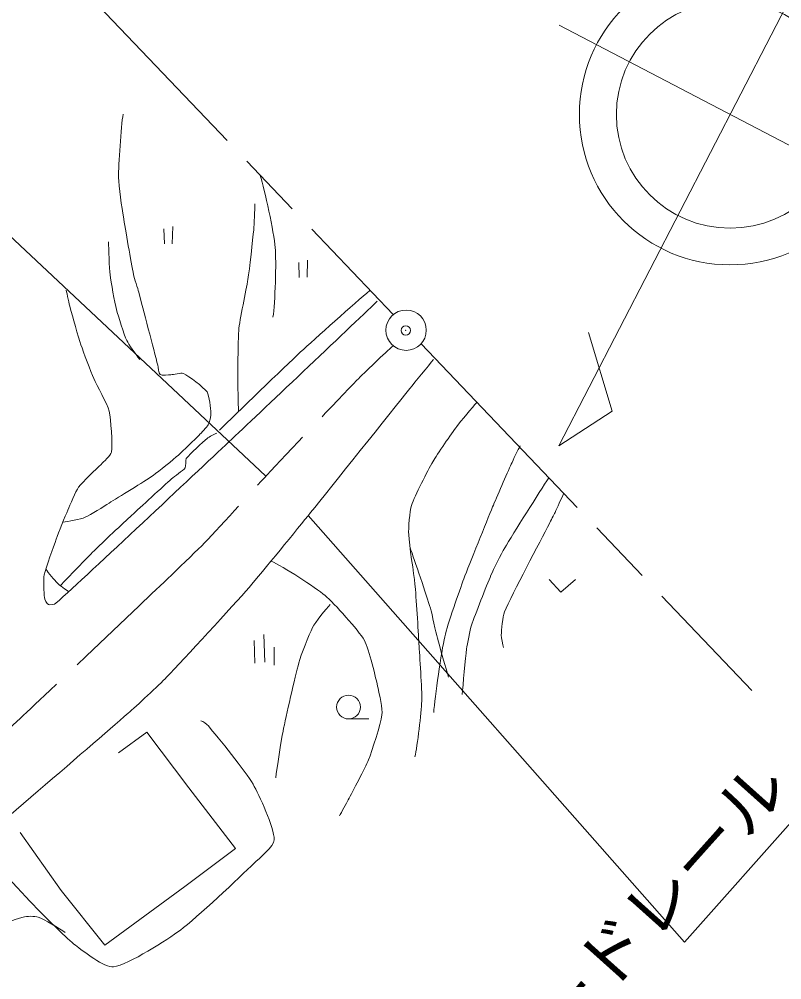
# Model space of a CAD drawing. Units: millimetres on the paper, with parts at other scales. Extents: x 40 to 680, y 20 to 380.
# Drawn here: x 217.3 to 257.8, y 289.8 to 340.8 of the extents above; entities that cross this region are included whole.
import ezdxf
from ezdxf.enums import TextEntityAlignment as Align

# ---------------------------------------------------------------- set-up
doc = ezdxf.new("R2010")
doc.units = ezdxf.units.MM
doc.header["$PDMODE"] = 32
doc.header["$PDSIZE"] = 0.5
doc.linetypes.add('CHAIN', pattern=[18.5, 12, -1.5, 3.5, -1.5])
for name, color, linetype, lineweight in [('M-BGD', 7, 'Continuous', 13), ('M-BMK', 2, 'CHAIN', 13), ('M-BMK-SRVR', 3, 'Continuous', 13), ('M-STR-HTXT', 7, 'Continuous', 13)]:
    doc.layers.add(name, color=color, linetype=linetype, lineweight=lineweight)
doc.styles.add('ＭＳ ゴシック', font='')
doc.styles.get('ＭＳ ゴシック').set_extended_font_data('MS Gothic')

msp = doc.modelspace()

# ---------------------------------------------------------------- linework, layer by layer
at = {"layer": 'M-BGD'}
for p, q in [((225.48, 329.814), (225.453, 328.904)), ((225.012, 329.691), (225.039, 328.891)), ((232.16, 327.911), (232.188, 327.11)), ((232.628, 328.033), (232.601, 327.124)), ((230.319, 308.168), (230.359, 306.692)), ((229.8, 307.849), (229.84, 306.652)), ((230.864, 307.503), (230.851, 306.546)), ((234.802, 303.687), (235.879, 303.693))]:
    msp.add_line(p, q, dxfattribs=at)
for points in [[(245.434, 311.092), (246.061, 310.418), (246.84, 311.092)], [(217.393, 297.665), (219.563, 294.579), (221.873, 291.68), (226.13, 294.792), (228.811, 296.803), (226.335, 300.023), (224.101, 302.983), (222.612, 301.885)]]:
    msp.add_lwpolyline(points, dxfattribs=at)
for centre, radius in [((237.854, 324.314), 1.07), ((234.802, 304.318), 0.631)]:
    msp.add_circle(centre, radius, dxfattribs=at)
for points, knots in [([(222.845, 335.777), (222.748, 335.109), (222.605, 333.087), (222.607, 332.412), (222.609, 331.993), (222.799, 330.748), (222.863, 330.335), (222.958, 329.719), (223.28, 327.877), (223.404, 327.267), (223.444, 327.075), (223.629, 326.516), (223.68, 326.327), (223.886, 325.555), (224.486, 323.234), (224.687, 322.461), (224.713, 322.361), (224.731, 322.022), (224.814, 321.961), (224.905, 321.894), (225.267, 321.943), (225.38, 321.948), (225.513, 321.954), (225.924, 322.072), (226.045, 322.015), (226.332, 321.878), (227.117, 321.297), (227.299, 321.036), (227.429, 320.849), (227.499, 320.143), (227.507, 319.916), (227.512, 319.789), (227.426, 319.409), (227.366, 319.297)], [0, 0, 0, 0, 1, 1, 1, 2, 2, 2, 3, 3, 3, 4, 4, 4, 5, 5, 5, 6, 6, 6, 7, 7, 7, 8, 8, 8, 9, 9, 9, 10, 10, 10, 11, 11, 11, 11]), ([(230.117, 332.522), (230.363, 331.783), (230.844, 329.483), (230.914, 328.706), (230.981, 327.969), (230.909, 325.74), (230.795, 325.01)], [0, 0, 0, 0, 1, 1, 1, 2, 2, 2, 2]), ([(228.976, 320.005), (228.918, 320.861), (228.922, 323.442), (228.982, 324.299), (229.021, 324.847), (229.388, 326.461), (229.469, 327.005), (229.546, 327.531), (229.724, 329.116), (229.773, 329.645), (229.798, 329.918), (229.838, 330.739), (229.839, 331.013)], [0, 0, 0, 0, 1, 1, 1, 2, 2, 2, 3, 3, 3, 4, 4, 4, 4]), ([(223.731, 322.763), (223.48, 323.072), (223.149, 323.559), (223.045, 323.765), (222.891, 324.075), (222.583, 325.072), (222.498, 325.407), (222.406, 325.772), (222.203, 326.884), (222.159, 327.258), (222.119, 327.605), (222.072, 328.654), (222.081, 329.004)], [0, 0, 0, 0, 1, 1, 1, 2, 2, 2, 3, 3, 3, 4, 4, 4, 4]), ([(236.328, 325.854), (234.761, 324.355), (230.041, 319.877), (228.462, 318.391), (226.633, 316.671), (221.15, 311.504), (219.285, 309.823), (219.225, 309.768), (218.959, 309.72), (218.886, 309.756), (218.81, 309.795), (218.689, 310.044), (218.677, 310.129), (218.644, 310.367), (218.62, 311.095), (218.668, 311.33), (218.747, 311.722), (219.166, 312.849), (219.303, 313.224), (219.417, 313.537), (219.788, 314.466), (219.92, 314.772), (220.026, 315.019), (220.332, 315.771), (220.49, 315.988), (220.689, 316.262), (221.445, 316.947), (221.677, 317.194), (221.793, 317.318), (222.203, 317.672), (222.228, 317.84), (222.293, 318.273), (222.206, 319.599), (222.104, 320.025), (222.016, 320.396), (221.446, 321.402), (221.297, 321.753), (221.148, 322.105), (220.735, 323.176), (220.613, 323.539), (220.484, 323.925), (220.149, 325.102), (220.043, 325.495), (219.993, 325.683), (219.868, 326.253), (219.835, 326.445)], [0, 0, 0, 0, 1, 1, 1, 2, 2, 2, 3, 3, 3, 4, 4, 4, 5, 5, 5, 6, 6, 6, 7, 7, 7, 8, 8, 8, 9, 9, 9, 10, 10, 10, 11, 11, 11, 12, 12, 12, 13, 13, 13, 14, 14, 14, 15, 15, 15, 15]), ([(227.961, 319.007), (228.806, 319.853), (231.386, 322.344), (232.261, 323.158), (232.98, 323.826), (235.181, 325.781), (235.929, 326.416)], [0, 0, 0, 0, 1, 1, 1, 2, 2, 2, 2]), ([(185.293, 257.41), (185.166, 258.046), (184.767, 259.949), (184.628, 260.583), (184.458, 261.363), (183.857, 263.688), (183.749, 264.479), (183.67, 265.054), (183.649, 266.799), (183.701, 267.376), (183.746, 267.868), (184.114, 269.309), (184.233, 269.789), (184.27, 269.935), (184.37, 270.398), (184.48, 270.501), (186.184, 272.09), (191.471, 276.66), (193.234, 278.183), (195.849, 280.441), (203.753, 287.144), (206.367, 289.402), (207.664, 290.523), (211.498, 293.951), (212.791, 295.077), (214.846, 296.867), (221.058, 302.19), (223.109, 303.986), (223.531, 304.356), (224.768, 305.499), (225.157, 305.904), (226.053, 306.837), (228.68, 309.695), (229.531, 310.669), (230.207, 311.442), (232.144, 313.836), (232.789, 314.634), (233.849, 315.947), (237.001, 319.908), (238.057, 321.224), (238.304, 321.532), (239.052, 322.448), (239.304, 322.751)], [0, 0, 0, 0, 1, 1, 1, 2, 2, 2, 3, 3, 3, 4, 4, 4, 5, 5, 5, 6, 6, 6, 7, 7, 7, 8, 8, 8, 9, 9, 9, 10, 10, 10, 11, 11, 11, 12, 12, 12, 13, 13, 13, 14, 14, 14, 14]), ([(238.324, 301.669), (238.446, 302.253), (238.662, 304.037), (238.683, 304.634), (238.705, 305.243), (238.572, 307.07), (238.537, 307.679), (238.501, 308.312), (238.384, 310.212), (238.324, 310.843), (238.275, 311.369), (238.016, 312.935), (237.992, 313.463), (237.978, 313.775), (238.04, 314.722), (238.138, 315.019), (238.3, 315.508), (239.012, 316.886), (239.268, 317.332), (239.495, 317.725), (240.275, 318.843), (240.545, 319.207), (240.743, 319.474), (241.382, 320.24), (241.609, 320.483)], [0, 0, 0, 0, 1, 1, 1, 2, 2, 2, 3, 3, 3, 4, 4, 4, 5, 5, 5, 6, 6, 6, 7, 7, 7, 8, 8, 8, 8]), ([(219.665, 314.133), (219.904, 314.141), (220.612, 314.294), (220.833, 314.385), (221.106, 314.498), (221.85, 314.983), (222.102, 315.138), (222.572, 315.428), (223.988, 316.296), (224.442, 316.61), (224.725, 316.807), (225.526, 317.462), (225.785, 317.689), (226.014, 317.889), (226.665, 318.524), (226.878, 318.741), (226.981, 318.846), (227.275, 319.18), (227.366, 319.297)], [0, 0, 0, 0, 1, 1, 1, 2, 2, 2, 3, 3, 3, 4, 4, 4, 5, 5, 5, 6, 6, 6, 6]), ([(219.532, 310.767), (219.879, 311.143), (220.946, 312.245), (221.31, 312.604), (221.701, 312.991), (222.902, 314.121), (223.304, 314.494), (223.724, 314.884), (224.994, 316.042), (225.422, 316.423), (225.56, 316.545), (226.027, 316.861), (226.135, 317.011), (226.193, 317.092), (226.141, 317.426), (226.201, 317.505), (226.385, 317.75), (227.068, 318.373), (227.303, 318.569), (227.393, 318.644), (227.704, 318.817), (227.816, 318.854)], [0, 0, 0, 0, 1, 1, 1, 2, 2, 2, 3, 3, 3, 4, 4, 4, 5, 5, 5, 6, 6, 6, 7, 7, 7, 7]), ([(239.319, 304.021), (239.374, 304.833), (239.725, 307.256), (239.904, 308.05), (240.046, 308.681), (240.691, 310.515), (240.915, 311.121), (241.199, 311.893), (242.13, 314.178), (242.444, 314.938), (242.633, 315.396), (243.224, 316.76), (243.428, 317.211), (243.517, 317.409), (243.804, 317.991), (243.906, 318.182)], [0, 0, 0, 0, 1, 1, 1, 2, 2, 2, 3, 3, 3, 4, 4, 4, 5, 5, 5, 5]), ([(245.422, 316.48), (244.935, 315.748), (243.531, 313.513), (243.082, 312.757), (242.916, 312.478), (242.478, 311.606), (242.351, 311.308), (242.127, 310.786), (241.505, 309.2), (241.327, 308.662), (241.246, 308.416), (241.095, 307.654), (241.061, 307.398), (240.996, 306.917), (240.861, 305.464), (240.835, 304.978)], [0, 0, 0, 0, 1, 1, 1, 2, 2, 2, 3, 3, 3, 4, 4, 4, 5, 5, 5, 5]), ([(243.015, 307.482), (242.967, 307.605), (242.899, 308.002), (242.903, 308.134), (242.91, 308.382), (242.972, 309.135), (243.071, 309.362), (243.487, 310.329), (244.977, 313.115), (245.453, 314.053), (245.514, 314.172), (245.694, 314.529), (245.751, 314.649), (245.843, 314.845), (246.111, 315.437), (246.198, 315.636)], [0, 0, 0, 0, 1, 1, 1, 2, 2, 2, 3, 3, 3, 4, 4, 4, 5, 5, 5, 5]), ([(238.063, 312.769), (238.299, 312.136), (238.947, 310.214), (239.143, 309.567), (239.238, 309.252), (239.431, 308.284), (239.515, 307.966), (239.625, 307.55), (239.982, 306.31), (240.111, 305.9)], [0, 0, 0, 0, 1, 1, 1, 2, 2, 2, 3, 3, 3, 3]), ([(230.696, 312.061), (231.312, 311.777), (233.04, 310.674), (233.557, 310.234), (234.039, 309.824), (235.327, 308.401), (235.642, 307.852), (235.903, 307.394), (236.247, 305.833), (236.368, 305.32), (236.433, 305.042), (236.61, 304.188), (236.572, 303.905), (236.507, 303.412), (236.048, 301.984), (235.865, 301.522), (235.689, 301.08), (235.005, 299.823), (234.785, 299.4), (234.695, 299.227), (234.416, 298.713), (234.32, 298.544)], [0, 0, 0, 0, 1, 1, 1, 2, 2, 2, 3, 3, 3, 4, 4, 4, 5, 5, 5, 6, 6, 6, 7, 7, 7, 7]), ([(219.955, 310.448), (219.825, 310.521), (219.468, 310.791), (219.363, 310.895), (219.229, 311.027), (218.869, 311.465), (218.766, 311.623)], [0, 0, 0, 0, 1, 1, 1, 2, 2, 2, 2]), ([(233.832, 309.76), (233.608, 309.548), (233.04, 308.807), (232.894, 308.535), (232.703, 308.181), (232.275, 307.046), (232.164, 306.659), (231.961, 305.944), (231.477, 303.765), (231.33, 303.036), (231.232, 302.545), (230.997, 301.059), (230.939, 300.561)], [0, 0, 0, 0, 1, 1, 1, 2, 2, 2, 3, 3, 3, 4, 4, 4, 4]), ([(215.099, 297.073), (215.743, 296.342), (217.726, 294.197), (218.404, 293.498), (218.773, 293.117), (219.909, 291.993), (220.332, 291.673), (220.701, 291.395), (221.882, 290.46), (222.339, 290.527), (223.14, 290.643), (225.232, 292.001), (225.884, 292.481), (226.733, 293.108), (229.033, 295.294), (229.793, 296.026), (230.03, 296.254), (230.865, 296.948), (230.861, 297.277), (230.853, 297.907), (230.056, 299.676), (229.741, 300.222), (229.35, 300.898), (227.865, 302.72), (227.369, 303.323), (227.309, 303.396), (227.068, 303.557), (226.978, 303.584)], [0, 0, 0, 0, 1, 1, 1, 2, 2, 2, 3, 3, 3, 4, 4, 4, 5, 5, 5, 6, 6, 6, 7, 7, 7, 8, 8, 8, 9, 9, 9, 9]), ([(218.805, 284.687), (218.36, 285.046), (217.117, 286.233), (216.739, 286.66), (216.455, 286.981), (215.708, 288.031), (215.51, 288.41), (215.318, 288.779), (214.91, 289.963), (214.803, 290.365), (214.749, 290.567), (214.652, 291.206), (214.71, 291.407), (214.771, 291.62), (215.173, 292.184), (215.361, 292.301), (215.763, 292.55), (217.104, 293.043), (217.558, 293.176), (217.708, 293.22), (218.193, 293.23), (218.34, 293.176), (218.649, 293.061), (219.517, 292.565), (219.773, 292.357)], [0, 0, 0, 0, 1, 1, 1, 2, 2, 2, 3, 3, 3, 4, 4, 4, 5, 5, 5, 6, 6, 6, 7, 7, 7, 8, 8, 8, 8])]:
    msp.add_open_spline(points, degree=3, knots=knots, dxfattribs=at)
msp.add_point((237.834, 324.3), dxfattribs=at)
at = {"layer": 'M-BMK'}
for p, q in [((220.087, 343.062), (237.174, 325.14)), ((238.647, 323.594), (256.195, 305.188))]:
    msp.add_line(p, q, dxfattribs=at)
msp.add_open_spline([(163.004, 260.704), (163.291, 260.735), (164.142, 260.906), (164.419, 260.988), (165.227, 261.229), (167.662, 261.95), (168.421, 262.318), (169.312, 262.751), (171.827, 264.356), (172.609, 264.964), (174.29, 266.27), (179.083, 270.49), (180.707, 271.865), (182.221, 273.147), (186.783, 276.969), (188.3, 278.247), (189.982, 279.666), (195.031, 283.917), (196.703, 285.348), (198.18, 286.611), (202.575, 290.443), (204.043, 291.717), (205.083, 292.619), (208.219, 295.304), (209.242, 296.225), (210.921, 297.735), (215.904, 302.326), (217.553, 303.87), (219.459, 305.657), (225.156, 311.042), (227.015, 312.878), (227.744, 313.598), (229.788, 315.898), (230.489, 316.645), (231.435, 317.654), (234.284, 320.668), (235.249, 321.658), (235.62, 322.038), (236.772, 323.139), (237.169, 323.492)], degree=3, knots=[0, 0, 0, 0, 1, 1, 1, 2, 2, 2, 3, 3, 3, 4, 4, 4, 5, 5, 5, 6, 6, 6, 7, 7, 7, 8, 8, 8, 9, 9, 9, 10, 10, 10, 11, 11, 11, 12, 12, 12, 13, 13, 13, 13], dxfattribs=at)
at = {"layer": 'M-BMK-SRVR'}
msp.add_line((245.971, 340.499), (263.855, 331.144), dxfattribs=at)
msp.add_lwpolyline([(260.424, 346.215), (245.953, 318.185), (248.785, 320.023), (247.519, 324.194)], dxfattribs=at)
for centre, radius in [((255.025, 335.767), 7.984), ((255.035, 335.76), 6.032)]:
    msp.add_circle(centre, radius, dxfattribs=at)
at = {"layer": 'M-STR-HTXT'}
msp.add_line((208.947, 336.718), (230.403, 316.58), dxfattribs=at)
msp.add_lwpolyline([(232.663, 314.474), (252.619, 291.832), (258.673, 298.675)], dxfattribs=at)

# ---------------------------------------------------------------- texts
at = {"layer": 'M-STR-HTXT', "style": 'ＭＳ ゴシック', "width": 1.05}
msp.add_text('ガードレール', height=2.566, rotation=48.148, dxfattribs=at).set_placement((251.538, 291.286), align=Align.BOTTOM_CENTER)

doc.saveas('drawing.dxf')
